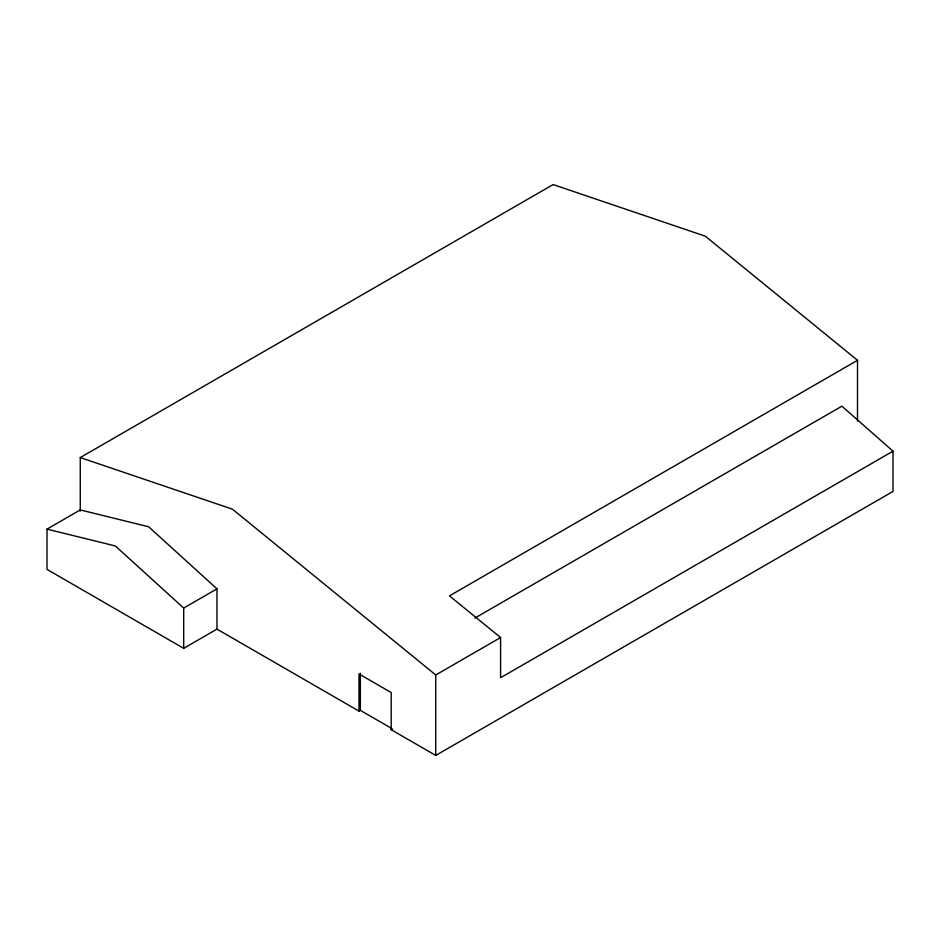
<?xml version="1.0" encoding="UTF-8"?>
<svg xmlns="http://www.w3.org/2000/svg" width="940" height="940" viewBox="0 0 940 940"><rect width="100%" height="100%" fill="white"/><g stroke="black" fill="none" stroke-linecap="round" stroke-linejoin="round"><path stroke-width="1.41" d="M80.264 511.125L80.264 457.569L553.131 184.569L705.317 236.187L857.515 360.302L857.515 421.085M216.964 629.118L183.7 648.33L47 569.405L47 529.126L80.264 509.927L148.614 526.764L216.964 588.84L216.964 629.118L359.01 711.122L360.349 710.346L391.31 728.23M183.7 648.33L183.7 608.051L216.964 588.84M857.515 360.302L449.473 595.878L500.585 637.543L500.585 677.728L893 451.177L841.899 406.174L474.876 618.073M359.01 711.122L359.01 673.957L391.204 692.533L391.204 729.71L435.749 755.431L435.749 674.979L500.585 637.543M391.204 729.71L392.544 728.935M435.749 755.431L893 491.444L893 451.177M47 529.126L115.35 545.976L183.7 608.051M80.264 457.569L232.462 509.186L435.749 674.979M360.349 673.181L360.349 710.346"/></g></svg>
